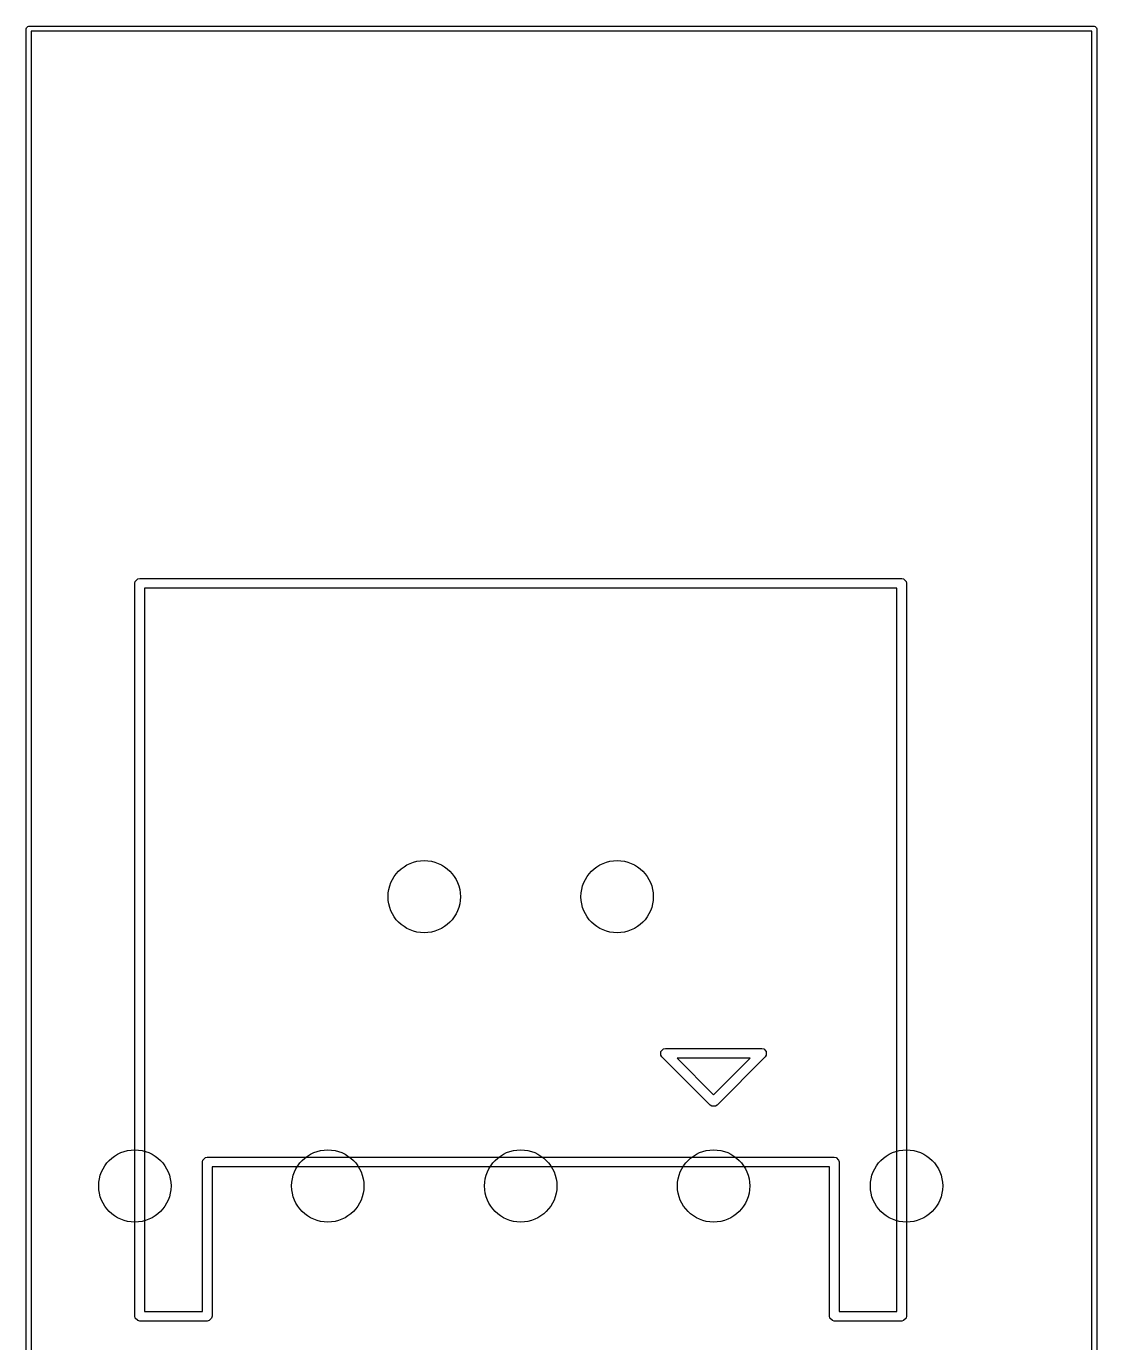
# Model space of a CAD drawing. Extents: x 145.4 to 156.5, y -80.6 to -40.5.
# Drawn here: x 145.38 to 156.47, y -54.12 to -40.48 of the extents above; entities that cross this region are included whole.
import ezdxf

# ---------------------------------------------------------------- set-up
doc = ezdxf.new("R2010")
doc.units = 0
doc.layers.add('BLACK', color=7, linetype='CONTINUOUS')

msp = doc.modelspace()

# ---------------------------------------------------------------- linework, layer by layer
at = {"layer": 'BLACK', "linetype": 'CONTINUOUS'}
for p, q in [((145.375, -40.5), (145.376903, -40.490433)), ((145.375, -80.6), (145.375, -40.5)), ((145.376903, -40.490433), (145.390433, -40.476903)), ((145.390433, -40.476903), (145.4, -40.475)), ((145.4, -40.475), (156.446071, -40.475)), ((145.425, -40.525), (145.425, -80.575)), ((156.421071, -40.525), (145.425, -40.525)), ((156.421071, -80.575), (156.421071, -40.525)), ((156.446071, -40.475), (156.455638, -40.476903)), ((156.455638, -40.476903), (156.469168, -40.490433)), ((156.469168, -40.490433), (156.471071, -40.5)), ((156.471071, -40.5), (156.471071, -80.6)), ((146.5, -46.25), (146.503806, -46.230866)), ((146.5, -53.85), (146.5, -46.25)), ((146.503806, -46.230866), (146.530866, -46.203806)), ((146.530866, -46.203806), (146.55, -46.2)), ((146.55, -46.2), (154.45, -46.2)), ((154.45, -46.2), (154.469134, -46.203806)), ((154.469134, -46.203806), (154.496194, -46.230866)), ((154.496194, -46.230866), (154.5, -46.25)), ((154.5, -46.25), (154.5, -53.85)), ((146.6, -46.3), (146.6, -53.8)), ((154.4, -46.3), (146.6, -46.3)), ((154.4, -53.8), (154.4, -46.3)), ((151.953806, -51.105866), (151.980866, -51.078806)), ((151.953806, -51.144134), (151.953806, -51.105866)), ((151.964645, -51.160355), (151.953806, -51.144134)), ((152.464645, -51.660355), (151.964645, -51.160355)), ((151.980866, -51.078806), (152, -51.075)), ((152, -51.075), (153, -51.075)), ((152.12071, -51.175), (152.5, -51.55429)), ((152.87929, -51.175), (152.12071, -51.175)), ((152.5, -51.55429), (152.87929, -51.175)), ((153.035355, -51.160355), (152.535355, -51.660355)), ((153, -51.075), (153.019134, -51.078806)), ((153.019134, -51.078806), (153.046194, -51.105866)), ((153.046194, -51.144134), (153.035355, -51.160355)), ((153.046194, -51.105866), (153.046194, -51.144134)), ((152.480866, -51.671194), (152.464645, -51.660355)), ((152.519134, -51.671194), (152.480866, -51.671194)), ((152.535355, -51.660355), (152.519134, -51.671194)), ((147.2, -52.25), (147.203806, -52.230866)), ((147.2, -53.8), (147.2, -52.25)), ((147.203806, -52.230866), (147.230866, -52.203806)), ((147.230866, -52.203806), (147.25, -52.2)), ((147.25, -52.2), (153.75, -52.2)), ((153.75, -52.2), (153.769134, -52.203806)), ((153.769134, -52.203806), (153.796194, -52.230866)), ((153.796194, -52.230866), (153.8, -52.25)), ((153.8, -52.25), (153.8, -53.8)), ((153.7, -52.3), (147.3, -52.3)), ((147.3, -52.3), (147.3, -53.85)), ((153.7, -53.85), (153.7, -52.3)), ((146.503806, -53.869134), (146.5, -53.85)), ((146.530866, -53.896194), (146.503806, -53.869134)), ((146.55, -53.9), (146.530866, -53.896194)), ((147.25, -53.9), (146.55, -53.9)), ((146.6, -53.8), (147.2, -53.8)), ((147.269134, -53.896194), (147.25, -53.9)), ((147.296194, -53.869134), (147.269134, -53.896194)), ((147.3, -53.85), (147.296194, -53.869134)), ((153.703806, -53.869134), (153.7, -53.85)), ((153.730866, -53.896194), (153.703806, -53.869134)), ((153.75, -53.9), (153.730866, -53.896194)), ((154.45, -53.9), (153.75, -53.9)), ((153.8, -53.8), (154.4, -53.8)), ((154.469134, -53.896194), (154.45, -53.9)), ((154.496194, -53.869134), (154.469134, -53.896194)), ((154.5, -53.85), (154.496194, -53.869134))]:
    msp.add_line(p, q, dxfattribs=at)
at = {"layer": 'BLACK'}
for centre in [(149.5, -49.5), (149.5, -49.5), (151.5, -49.5), (151.5, -49.5), (146.5, -52.5), (146.5, -52.5), (148.5, -52.5), (148.5, -52.5), (148.5, -52.5), (148.5, -52.5), (150.5, -52.5), (150.5, -52.5), (150.5, -52.5), (150.5, -52.5), (152.5, -52.5), (152.5, -52.5), (152.5, -52.5), (152.5, -52.5), (154.5, -52.5), (154.5, -52.5)]:
    msp.add_circle(centre, 0.375, dxfattribs=at)
at = {"layer": 'WHITE'}
for centre in [(149.5, -49.5), (151.5, -49.5), (146.5, -52.5), (148.5, -52.5), (148.5, -52.5), (150.5, -52.5), (150.5, -52.5), (152.5, -52.5), (152.5, -52.5), (154.5, -52.5)]:
    msp.add_circle(centre, 0.375, dxfattribs=at)

doc.saveas('drawing.dxf')
